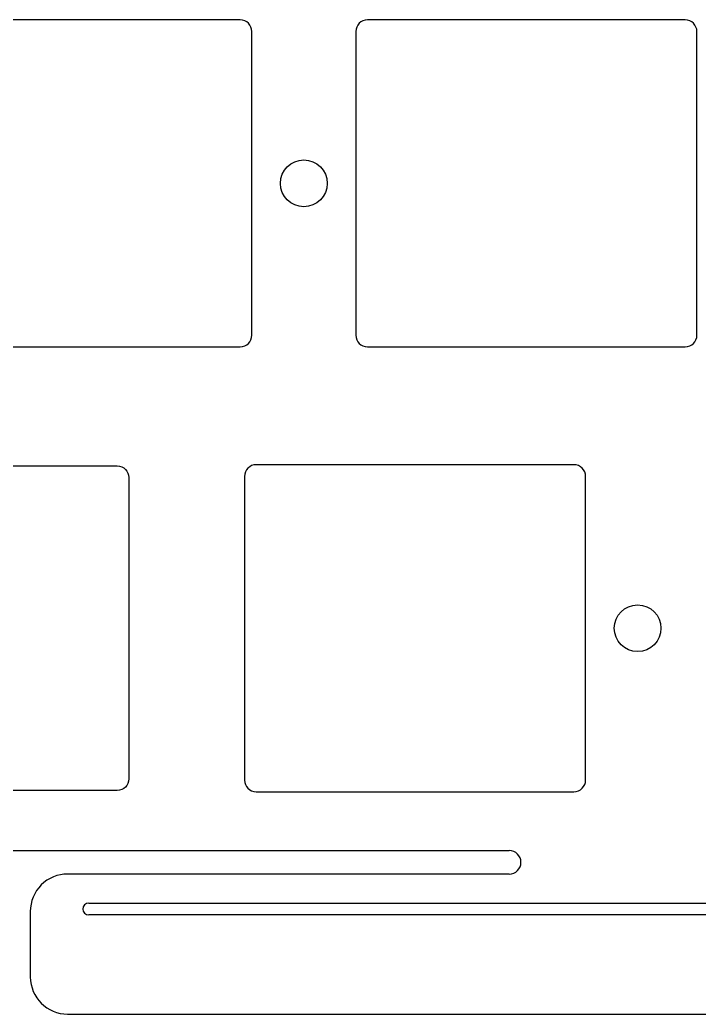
# Model space of a CAD drawing. Header units: millimetres. Extents: x -10 to 276, y -93 to 17.
# Drawn here: x 78.34 to 107.41, y -92.72 to -50.15 of the extents above; entities that cross this region are included whole.
import ezdxf

# ---------------------------------------------------------------- set-up
doc = ezdxf.new("R2010")
doc.units = ezdxf.units.MM
doc.layers.get('0').update_dxf_attribs({"linetype": 'CONTINUOUS'})
doc.layers.add('BLACK', color=7, linetype='CONTINUOUS')

msp = doc.modelspace()

# ---------------------------------------------------------------- linework, layer by layer
for points in [[(83, -69.75), (83, -82.65, -0.414212391), (82.5, -83.15), (69.9, -83.15, -0.414212391), (69.4, -82.65), (69.4, -69.75, -0.414212391), (69.9, -69.25), (82.5, -69.25, -0.414212391)], [(87.95, -82.7, 0.414212391), (88.45, -83.2), (102.05, -83.2, 0.414213562), (102.55, -82.7), (102.55, -69.7, 0.414213562), (102.05, -69.2), (88.45, -69.2, 0.414212391), (87.95, -69.7)]]:
    msp.add_lwpolyline(points, format="xyb", close=True)
msp.add_circle((104.775, -76.2), 1)
at = {"layer": 'BLACK', "linetype": 'Continuous'}
for p, q in [((87.7625, -50.15), (74.1625, -50.15)), ((106.8125, -50.15), (93.2125, -50.15)), ((88.2625, -63.65), (88.2625, -50.65)), ((92.7125, -50.65), (92.7125, -63.65)), ((107.3125, -63.65), (107.3125, -50.65)), ((74.1625, -64.15), (87.7625, -64.15)), ((93.2125, -64.15), (106.8125, -64.15)), ((70.340975, -85.725), (99.2799, -85.725)), ((99.2799, -86.725), (80.379918, -86.725)), ((81.2799, -87.975), (126.2799, -87.975)), ((78.779918, -88.325), (78.779918, -91.132375)), ((126.2799, -88.475), (81.2799, -88.475)), ((80.3799, -92.725), (127.187489, -92.725))]:
    msp.add_line(p, q, dxfattribs=at)
at = {"layer": 'BLACK'}
msp.add_circle((90.4875, -57.15), 1, dxfattribs=at)
for centre, radius, start, end in [((87.7625, -50.65), 0.5, 0, 90), ((93.2125, -50.65), 0.5, 90, 180), ((106.8125, -50.65), 0.5, 0, 90), ((87.7625, -63.65), 0.5, 270, 0), ((93.2125, -63.65), 0.5, 180, 270), ((106.8125, -63.65), 0.5, 270, 0), ((99.2799, -86.225), 0.5, 270, 90), ((80.3799, -88.325), 1.599982, 89.9993554, 180), ((81.2799, -88.225), 0.25, 90, 270), ((80.3799, -91.125), 1.6, 180.2640988, 270)]:
    msp.add_arc(centre, radius, start, end, dxfattribs=at)

doc.saveas('drawing.dxf')
